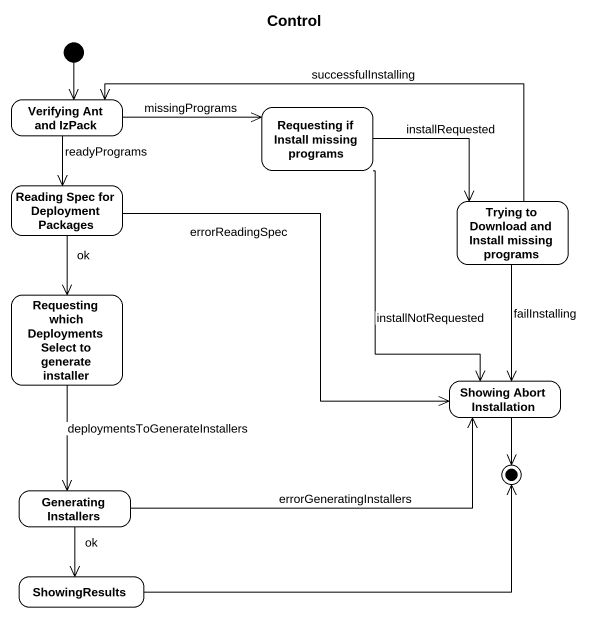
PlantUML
@startuml
title Control
hide empty description
state "Verifying Ant and IzPack" as Verifying_Ant_and_IzPack
state "Requesting if Install missing programs" as Requesting_if_Install
state "Reading Spec for Deployment Packages" as Reading_Spec_for_Deployment
state "Trying to Download and Install missing programs" as Trying_to_Download_and
state "Requesting which Deployments Select to generate installer" as Requesting_which
state "Showing Abort Installation" as Showing_Abort_Installation
state "Generating Installers" as Generating_Installers
state ShowingResults
[*] --> Verifying_Ant_and_IzPack
Verifying_Ant_and_IzPack -right-> Requesting_if_Install : missingPrograms
Verifying_Ant_and_IzPack --> Reading_Spec_for_Deployment : readyPrograms
Requesting_if_Install -right-> Trying_to_Download_and : installRequested
Requesting_if_Install --> Showing_Abort_Installation : installNotRequested
Reading_Spec_for_Deployment --> Requesting_which : ok
Reading_Spec_for_Deployment -right-> Showing_Abort_Installation : errorReadingSpec
Trying_to_Download_and -left-> Verifying_Ant_and_IzPack : successfulInstalling
Trying_to_Download_and --> Showing_Abort_Installation : failInstalling
Requesting_which --> Generating_Installers : deploymentsToGenerateInstallers
Generating_Installers -right-> Showing_Abort_Installation : errorGeneratingInstallers
Generating_Installers --> ShowingResults : ok
Showing_Abort_Installation --> [*]
ShowingResults -right-> [*]
@enduml
